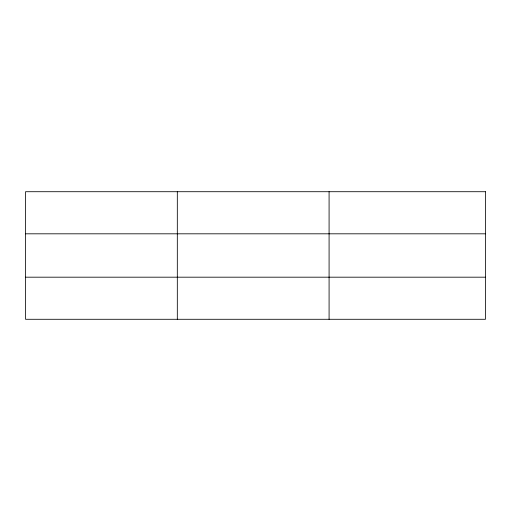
<?xml version="1.0" encoding="UTF-8"?>
<svg xmlns="http://www.w3.org/2000/svg" width="511" height="511" viewBox="0 0 511 511"><rect width="100%" height="100%" fill="white"/><g stroke="black" fill="none" stroke-linecap="round" stroke-linejoin="round"><path stroke-width="0.77" d="M177.317 319.286L177.317 191.714M329.084 319.286L329.084 191.714M25.55 233.814L485.45 233.814M25.55 277.186L485.45 277.186M485.45 191.714L485.45 319.286L25.55 319.286L25.55 191.714L485.45 191.714"/></g></svg>
